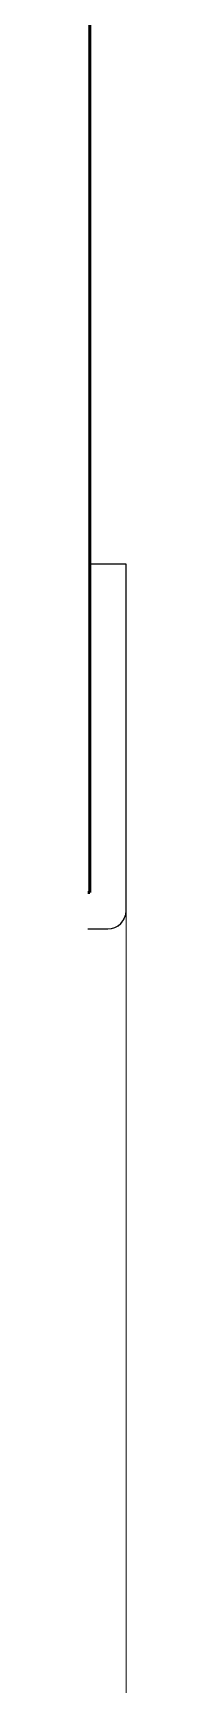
# Model space of a CAD drawing. Header units: millimetres. Extents: x 1525 to 16923, y -16874 to 3225.
# Drawn here: x 7382.9 to 7393.4, y 2102.8 to 2555.5 of the extents above; entities that cross this region are included whole.
import ezdxf

# ---------------------------------------------------------------- set-up
doc = ezdxf.new("R2010")
doc.units = ezdxf.units.MM
for name, color, linetype, lineweight in [('A-GLAZ', 151, 'Continuous', 9), ('A-WALL', 113, 'Continuous', 25), ('A-WALL-PATT', 111, 'Continuous', 25)]:
    doc.layers.add(name, color=color, linetype=linetype, lineweight=lineweight)

# ---------------------------------------------------------------- blocks, each defined once
blk = doc.blocks.new('Janela basculante e folha fixa - 80 x 160 cm-4197855-ELEVAÇÃO 3 BANHEIRO SUÍTE')
at = {"layer": 'A-GLAZ', "lineweight": 25}
for p, q in [((-16319.65, 2410), (-16329.65, 2410)), ((-16329.65, 2410), (-16329.65, 2320)), ((-16319.65, 2315), (-16319.65, 2410)), ((-16329.65, 2320), (-16330.13, 2320)), ((-16330.13, 2310), (-16324.65, 2310))]:
    blk.add_line(p, q, dxfattribs=at)
at = {"layer": 'A-GLAZ'}
blk.add_line((-16319.65, 705), (-16319.65, 2315), dxfattribs=at)
at = {"layer": 'A-GLAZ', "lineweight": 25}
blk.add_arc((-16324.65, 2315), 5, 270, 0, dxfattribs=at)
at = {"layer": 'A-GLAZ'}
blk.add_open_spline([(-16319.65, 2315), (-16319.65, 2314.56), (-16319.74, 2313.91), (-16320.02, 2313.08), (-16320.26, 2312.59), (-16320.49, 2312.22), (-16320.74, 2311.87), (-16321.03, 2311.54), (-16321.35, 2311.24), (-16321.69, 2310.96), (-16322.14, 2310.66), (-16322.73, 2310.37), (-16323.56, 2310.09), (-16324.21, 2310), (-16324.65, 2310)], degree=3, knots=[-1, -1, -1, -1, -0.833333, -0.75, -0.666667, -0.625, -0.583333, -0.5, -0.458333, -0.416667, -0.333333, -0.25, -0.166667, 0, 0, 0, 0], dxfattribs=at)

msp = doc.modelspace()

# ---------------------------------------------------------------- hatches: boundary and pattern name
at = {"layer": 'A-WALL-PATT'}
h = msp.add_hatch(color=256, dxfattribs=at)
h.paths.add_polyline_path([(7382.946, 169.408), (7383.424, 169.408), (7383.424, 700), (7382.946, 700), (7382.946, 264.132)])
h.paths.add_polyline_path([(7382.946, 2320), (7383.424, 2320), (7383.424, 3200.577), (7382.946, 3200.577), (7382.946, 2322.812)])

# ---------------------------------------------------------------- linework, layer by layer
at = {"layer": 'A-WALL', "lineweight": 50}
for p, q in [((7383.424, 2320), (7383.424, 3200.577)), ((7382.946, 2320), (7383.424, 2320))]:
    msp.add_line(p, q, dxfattribs=at)

# ---------------------------------------------------------------- block references
at = {"layer": 'A-GLAZ'}
msp.add_blockref('Janela basculante e folha fixa - 80 x 160 cm-4197855-ELEVAÇÃO 3 BANHEIRO SUÍTE', (23713.075, 0), dxfattribs=at)

doc.saveas('drawing.dxf')
